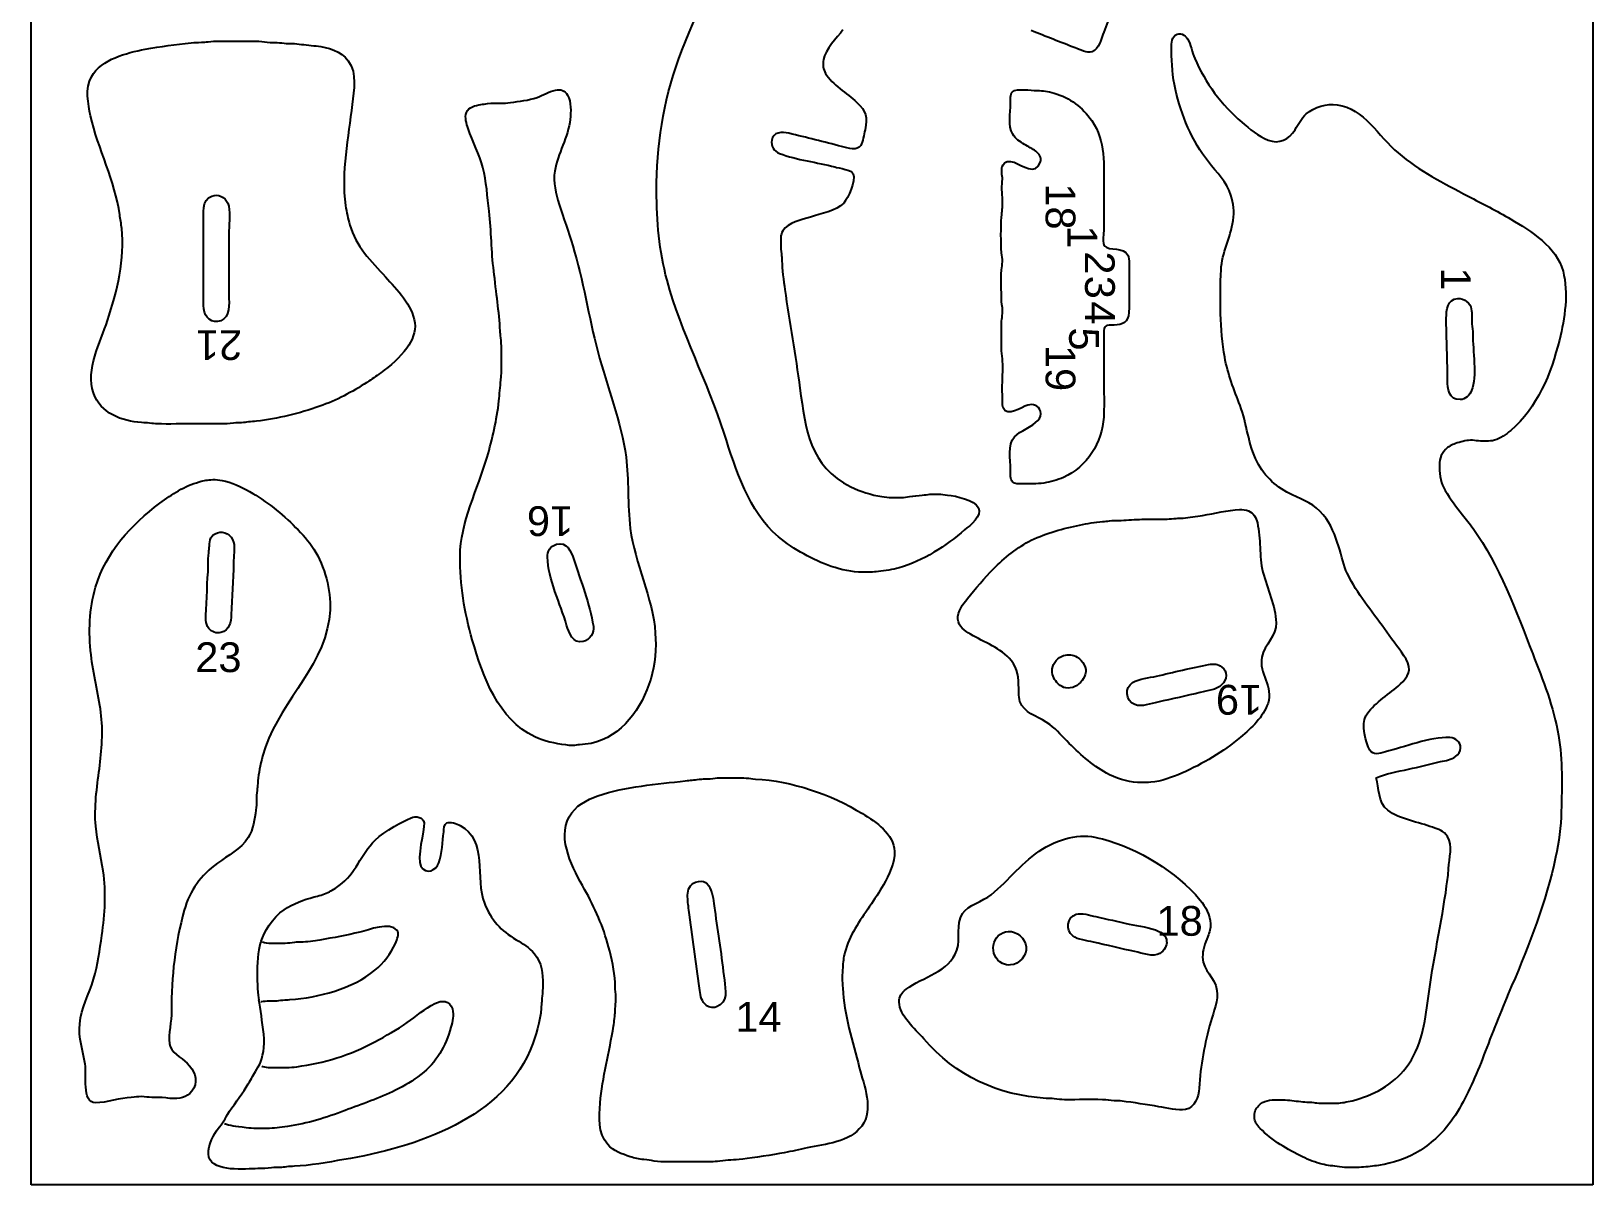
# Model space of a CAD drawing. Extents: x 0 to 184, y 70 to 300.
# Drawn here: x 0 to 183.6, y 70 to 205.6 of the extents above; entities that cross this region are included whole.
import ezdxf
from ezdxf.enums import TextEntityAlignment as Align

# ---------------------------------------------------------------- set-up
doc = ezdxf.new("R2010")
doc.units = 0
doc.layers.add('Cut', color=7, linetype='Continuous')
doc.layers.add('Steg', color=5, linetype='Continuous', lineweight=25)
doc.layers.add('Text', color=1, linetype='Continuous', lineweight=25)
doc.styles.add('textstyle0', font='')
doc.styles.add('textstyle1', font='')
doc.styles.add('textstyle13', font='')
doc.styles.add('textstyle17', font='')
doc.styles.add('textstyle18', font='')
doc.styles.add('textstyle19', font='')
doc.styles.add('textstyle2', font='')
doc.styles.add('textstyle20', font='')
doc.styles.add('textstyle21', font='')
doc.styles.add('textstyle24', font='')
doc.styles.add('textstyle25', font='')
doc.styles.add('textstyle3', font='')
doc.styles.add('textstyle4', font='')
doc.styles.add('textstyle5', font='')
doc.styles.get('textstyle0').set_extended_font_data('Arial')
doc.styles.get('textstyle1').set_extended_font_data('Arial')
doc.styles.get('textstyle13').set_extended_font_data('Arial')
doc.styles.get('textstyle17').set_extended_font_data('Arial')
doc.styles.get('textstyle18').set_extended_font_data('Arial')
doc.styles.get('textstyle19').set_extended_font_data('Arial')
doc.styles.get('textstyle2').set_extended_font_data('Arial')
doc.styles.get('textstyle20').set_extended_font_data('Arial')
doc.styles.get('textstyle21').set_extended_font_data('Arial')
doc.styles.get('textstyle24').set_extended_font_data('Arial')
doc.styles.get('textstyle25').set_extended_font_data('Arial')
doc.styles.get('textstyle3').set_extended_font_data('Arial')
doc.styles.get('textstyle4').set_extended_font_data('Arial')
doc.styles.get('textstyle5').set_extended_font_data('Arial')

msp = doc.modelspace()

# ---------------------------------------------------------------- linework, layer by layer
for p, q in [((0, 69.969863), (0, 300)), ((183.569681, 300), (183.569681, 69.969863)), ((183.569681, 69.969863), (0, 69.969863))]:
    msp.add_line(p, q)
at = {"layer": 'Cut'}
for points in [[(126.0811, 186.99974), (126.0811, 182.13488)], [(20.270278, 176.32432), (20.270278, 183.08108)], [(23.243248, 182.13514), (23.243248, 174.56757)]]:
    msp.add_lwpolyline(points, dxfattribs=at)
for points in [[(76.088253, 202.27026), (78.163659, 207.950531), (81.012038, 213.431612), (84.182444, 218.486476)], [(128.01463, 210.513572), (127.4145, 208.834788), (126.74152, 207.169788), (126.08112, 205.513572)], [(95.421094, 205.783784), (94.684202, 204.782432), (93.344607, 203.483919), (93.138526, 202.27027)], [(122.70274, 203.664788), (120.98301, 204.300734), (119.28166, 205.010328), (117.5676, 205.674247)], [(13.37838, 203.4857), (15.232975, 203.863808), (16.99311, 204.004484), (18.783786, 204.239754)], [(20.000003, 204.299074), (20.326219, 204.307174), (20.506084, 204.334884), (20.810814, 204.374884)], [(20.810814, 204.375135), (21.235949, 204.430945), (21.604868, 204.432295), (22.02703, 204.432435)], [(22.02703, 204.432435), (22.995544, 204.432841), (24.290679, 204.432435), (25.270274, 204.432435)], [(25.270274, 204.432435), (25.86122, 204.432435), (26.20149, 204.458385), (26.75676, 204.420405)], [(26.75676, 204.420405), (27.302977, 204.382975), (27.547166, 204.30473), (28.108112, 204.297838)], [(28.108112, 204.297838), (28.546896, 204.292438), (28.778517, 204.307138), (29.189193, 204.258648)], [(29.189193, 204.258648), (29.607572, 204.209318), (29.815545, 204.168778), (30.270274, 204.162698)], [(30.270274, 204.162698), (30.637707, 204.157698), (30.848923, 204.166898), (31.21622, 204.123508)], [(31.21622, 204.123508), (31.91568, 204.041078), (32.736896, 203.967562), (33.513518, 203.870805)], [(33.513518, 203.870805), (34.868518, 203.702156), (36.41987, 203.315129), (37.267032, 202.129724)], [(126.08112, 205.513572), (125.79004, 204.783572), (125.55166, 203.479517), (124.72396, 203.186815)], [(134.05407, 203.351351), (134.05434, 203.99973), (133.95677, 204.730811), (134.49718, 205.126757)], [(134.49718, 205.126757), (135.05502, 205.535676), (135.63515, 205.184327), (135.9338, 204.696757)], [(135.9338, 204.696757), (136.31759, 204.069595), (136.4784, 203.101622), (136.77705, 202.405405)], [(7.076663, 200.242997), (8.285771, 202.368268), (11.199191, 203.041511), (13.37838, 203.4857)], [(37.267032, 202.129724), (38.363654, 200.595264), (37.908519, 198.712967), (37.72514, 196.99999)], [(73.513523, 186.86485), (73.513523, 192.03458), (74.284875, 197.334314), (76.088253, 202.27026)], [(93.138526, 202.27027), (93.041636, 201.7), (93.081766, 201.148378), (93.379607, 200.648649)], [(124.72396, 203.186815), (124.09274, 202.963707), (123.28166, 203.450599), (122.70274, 203.664788)], [(134.51677, 198.756757), (134.17137, 200.312432), (134.0534, 201.740541), (134.05407, 203.351351)], [(136.77705, 202.405405), (138.00948, 199.527703), (139.94056, 196.93473), (142.29732, 194.91608)], [(6.981771, 195.6484), (6.669528, 197.044619), (6.322352, 198.917051), (7.076663, 200.242997)], [(93.379607, 200.648649), (94.159202, 199.340946), (95.929202, 198.286081), (97.026905, 197.258243)], [(59.459464, 197.822556), (60.211762, 198.090123), (60.825681, 198.507961), (61.621627, 198.684853)], [(61.62163, 198.684884), (62.252576, 198.825154), (62.727576, 198.648664), (63.051765, 198.078263)], [(115.13515, 197.134873), (115.13515, 197.5369), (115.03585, 198.23217), (115.35177, 198.482441)], [(115.35177, 198.482441), (115.92299, 198.934873), (117.47258, 198.625008), (118.24326, 198.621224)], [(118.24326, 198.621224), (118.98988, 198.617724), (119.47407, 198.561764), (120.27029, 198.322981)], [(120.27029, 198.322981), (122.09002, 197.777035), (123.59164, 196.64447), (124.67029, 195.10785)], [(138.37975, 190.24324), (136.47029, 192.68122), (135.18515, 195.74541), (134.51677, 198.756757)], [(37.72514, 196.99999), (37.313654, 193.15715), (36.39014, 189.01648), (36.949735, 185.1081)], [(51.162571, 196.04796), (51.424328, 196.71972), (52.227707, 196.8885), (52.837842, 196.98161)], [(53.648653, 197.096205), (54.18568, 197.160525), (54.499734, 197.131885), (55.13514, 197.134985)], [(55.13514, 197.134985), (55.630275, 197.137285), (55.899464, 197.176065), (56.351356, 197.231475)], [(56.351356, 197.231475), (57.329599, 197.35161), (58.499059, 197.481204), (59.459464, 197.822556)], [(63.051765, 198.078263), (63.50663, 197.277857), (63.444333, 196.13286), (63.355279, 195.24299)], [(97.026905, 197.258243), (98.154878, 196.20203), (98.35704, 195.49743), (98.020148, 194.02703)], [(115.38623, 193.48677), (114.7865, 194.48204), (115.13502, 195.95312), (115.13515, 197.134873)], [(149.87705, 195.87446), (150.80272, 196.70473), (152.37299, 197.109054), (153.51353, 196.96095)], [(153.51353, 196.96095), (156.71083, 196.54568), (158.33516, 193.25149), (160.6757, 191.29108)], [(10.405407, 184.02678), (9.85692, 187.98313), (7.84846, 191.77299), (6.981771, 195.6484)], [(51.362031, 194.16188), (51.16595, 194.73445), (50.93595, 195.46621), (51.162571, 196.04796)], [(63.355279, 195.24299), (63.148792, 193.17772), (61.868387, 191.21178), (61.545819, 189.16191)], [(124.67029, 195.10785), (126.35623, 192.70609), (126.0811, 189.81744), (126.0811, 186.99974)], [(142.29732, 194.91608), (143.21759, 194.12838), (144.25137, 193.26892), (145.40542, 192.80797)], [(148.56488, 194.02703), (148.97029, 194.66851), (149.3257, 195.37973), (149.87705, 195.87446)], [(53.087301, 189.56729), (52.68095, 191.10999), (51.882301, 192.64283), (51.362031, 194.16188)], [(87.05839, 192.80878), (86.935958, 192.10243), (87.299066, 191.50811), (87.973525, 191.24351)], [(89.054066, 193.60405), (88.250688, 193.79486), (87.222174, 193.75297), (87.05839, 192.80878)], [(95.270283, 192.05054), (93.215688, 192.57081), (91.131228, 193.11041), (89.054066, 193.60405)], [(98.020148, 194.02703), (97.877986, 193.40649), (97.778392, 192.6323), (97.509473, 192.15514)], [(116.75677, 192.29758), (116.22245, 192.62312), (115.71812, 192.93596), (115.38623, 193.48677)], [(145.40542, 192.80797), (146.71894, 192.28365), (147.85002, 192.89327), (148.56488, 194.02703)], [(87.973525, 191.24351), (89.994472, 190.45054), (92.395688, 190.2123), (94.459472, 189.64541)], [(97.509473, 192.15514), (97.142986, 191.50473), (96.043121, 191.85486), (95.270283, 192.05054)], [(118.09393, 191.48771), (117.68339, 191.81515), (117.21758, 192.0169), (116.75677, 192.29758)], [(118.63326, 190.24366), (118.79758, 190.77298), (118.47434, 191.18447), (118.09393, 191.48771)], [(160.6757, 191.29108), (163.21759, 189.16122), (166.0311, 187.73311), (168.91894, 186.21176)], [(53.822302, 184.43215), (53.621626, 186.1285), (53.518653, 187.92918), (53.087301, 189.56729)], [(61.545819, 189.16191), (61.335954, 187.82799), (61.662441, 186.53137), (62.073522, 185.24299)], [(94.459472, 189.64541), (94.933256, 189.51527), (96.501905, 189.28689), (96.636094, 188.85095)], [(114.17177, 188.21594), (114.16147, 188.63067), (113.99758, 189.30661), (114.15447, 189.69648)], [(114.15447, 189.69648), (114.40907, 190.32931), (114.96123, 190.42161), (115.54056, 190.19486)], [(115.54056, 190.19486), (116.49299, 189.82202), (118.10948, 188.55621), (118.63326, 190.24366)], [(141.03515, 186.32432), (140.52705, 187.9073), (139.37299, 188.97689), (138.37975, 190.24324)], [(96.636094, 188.85095), (96.916094, 187.94189), (96.100013, 186.01568), (95.511634, 185.39297)], [(114.09797, 186.99972), (114.05907, 187.52458), (114.18247, 187.7858), (114.17177, 188.21594)], [(20.270278, 183.08108), (20.270278, 184.13932), (20.004062, 185.75892), (21.2169, 186.22392)], [(21.216897, 186.22392), (21.976627, 186.51527), (22.797302, 186.11811), (23.106897, 185.37635)], [(74.750145, 176.32431), (73.81555, 179.78013), (73.513523, 183.2581), (73.513523, 186.86485)], [(114.06607, 183.75648), (114.11737, 184.50486), (114.19039, 184.82175), (114.18917, 185.64837)], [(114.18917, 185.64837), (114.18823, 186.24256), (114.13687, 186.47404), (114.09797, 186.99972)], [(141.29326, 183.35135), (141.44867, 184.43027), (141.35946, 185.31), (141.03515, 186.32432)], [(168.91894, 186.21176), (170.60002, 185.32649), (172.28246, 184.49568), (173.91894, 183.51351)], [(10.637096, 182.40516), (10.570066, 182.96556), (10.482718, 183.46907), (10.405407, 184.02678)], [(23.106897, 185.37635), (23.466627, 184.51392), (23.243248, 183.13041), (23.243248, 182.13514)], [(36.949735, 185.1081), (37.068248, 184.28094), (37.228519, 183.58864), (37.451492, 182.8108)], [(54.381626, 177.40513), (54.072031, 179.72864), (54.098923, 182.09567), (53.822302, 184.43215)], [(62.073522, 185.24299), (62.574198, 183.67434), (63.163252, 181.96745), (63.652036, 180.37813)], [(91.621634, 183.75676), (90.534336, 183.39432), (89.011498, 183.18054), (88.343525, 182.13311)], [(95.511634, 185.39297), (94.643796, 184.47446), (92.794337, 184.1477), (91.621634, 183.75676)], [(114.06607, 179.56729), (113.98147, 180.80323), (113.98157, 182.52134), (114.06607, 183.75648)], [(8.963961, 171.59434), (10.074001, 174.9238), (11.05511, 178.91002), (10.637096, 182.40516)], [(37.451492, 182.8108), (38.151762, 180.3685), (39.978113, 178.51621), (41.633654, 176.72972)], [(88.343525, 182.13311), (88.045012, 181.66486), (88.105552, 181.07297), (88.108255, 180.51351)], [(126.0811, 182.13488), (126.0811, 181.42771), (125.85502, 180.78528), (126.22002, 180.32447)], [(139.87029, 177.54054), (139.96079, 179.59135), (140.99867, 181.28905), (141.29326, 183.35135)], [(173.91894, 183.51351), (176.26354, 182.10635), (179.34732, 180.21581), (180.07029, 177.40541)], [(63.652036, 180.37813), (64.903252, 176.30894), (65.522982, 172.06475), (66.605955, 167.9457)], [(88.108255, 180.51351), (88.110055, 180.13216), (88.135955, 179.81324), (88.185955, 179.43243)], [(126.22002, 180.32447), (126.65677, 179.77298), (128.48853, 180.28997), (128.91772, 179.29123)], [(88.185955, 179.43243), (88.225275, 179.13297), (88.235685, 178.93784), (88.243255, 178.62162)], [(88.243255, 178.62162), (88.267305, 177.6123), (88.447715, 176.28689), (88.591363, 175.24324)], [(114.17174, 178.48621), (114.18074, 178.85648), (114.09164, 179.19458), (114.06607, 179.56729)], [(128.91772, 179.29123), (129.1634, 178.7192), (129.05407, 177.93488), (129.05407, 177.27001)], [(20.282978, 172.94595), (20.191898, 173.98946), (20.270278, 175.25811), (20.270278, 176.32432)], [(41.633654, 176.72972), (43.036222, 175.21607), (44.791898, 173.44715), (45.094601, 171.32431)], [(54.807572, 173.75648), (54.66595, 174.81837), (54.531356, 176.28215), (54.381626, 177.40513)], [(81.460281, 158.35134), (79.504335, 164.4631), (76.425416, 170.12972), (74.750145, 176.32431)], [(114.05407, 174.16188), (114.05407, 175.0035), (113.97787, 176.25013), (114.06607, 177.54026)], [(129.05407, 177.27001), (129.05407, 175.75677), (129.13437, 174.03028), (129.04807, 172.54028)], [(140.30407, 167.27027), (139.73921, 170.51905), (139.72299, 174.20568), (139.87029, 177.54054)], [(180.07029, 177.40541), (180.74327, 174.78932), (180.29056, 171.89378), (179.64462, 169.2973)], [(23.243248, 174.56757), (23.243248, 173.53662), (23.405005, 171.99541), (22.295275, 171.55973)], [(88.591363, 175.24324), (89.119201, 171.41108), (89.85839, 167.4923), (90.367309, 163.62162)], [(22.295275, 171.55973), (21.255681, 171.15176), (20.367978, 171.97243), (20.282978, 172.94595)], [(55.13041, 170.3781), (55.07082, 171.44756), (54.946626, 172.71337), (54.807572, 173.75648)], [(114.18547, 172.67545), (114.1852, 173.22247), (114.02925, 173.73261), (114.05407, 174.16188)], [(114.09287, 171.7295), (114.13027, 172.04734), (114.18557, 172.32234), (114.18547, 172.67545)], [(166.3514, 171.86485), (166.3514, 172.83202), (166.4446, 174.06661), (167.70276, 174.18458)], [(167.70273, 174.18458), (168.47705, 174.25718), (169.17435, 173.60026), (169.29327, 172.94594)], [(169.29327, 172.94594), (169.39867, 172.37202), (169.28827, 171.82458), (169.36357, 171.18918)], [(7.311474, 163.08083), (6.395231, 165.81218), (8.096231, 168.99164), (8.963961, 171.59434)], [(45.094601, 171.32431), (45.239601, 170.30702), (44.778249, 169.1885), (44.167709, 168.35134)], [(114.05417, 169.97274), (114.05417, 170.50761), (114.03307, 171.22328), (114.09287, 171.7295)], [(126.21983, 170.83717), (126.03172, 170.5996), (126.08307, 170.27717), (126.08104, 169.97271)], [(127.29712, 171.05393), (126.93429, 171.05093), (126.44456, 171.12093), (126.21983, 170.83717)], [(129.04807, 172.54028), (128.98087, 171.37704), (128.31212, 171.06136), (127.29712, 171.05393)], [(166.4068, 168.75675), (166.3717, 169.68256), (166.3514, 170.82256), (166.3514, 171.86485)], [(169.36357, 171.18918), (169.41757, 170.72837), (169.45677, 170.4804), (169.45947, 169.97296)], [(55.19244, 169.56729), (55.15339, 169.86486), (55.14717, 170.07621), (55.13041, 170.3781)], [(55.27028, 168.21594), (55.270145, 168.6981), (55.24974, 169.13188), (55.19244, 169.56729)], [(114.13197, 167.40518), (114.02656, 168.2072), (114.05417, 169.1418), (114.05417, 169.97274)], [(126.08104, 169.97271), (126.07204, 168.73271), (126.08091, 167.31096), (126.08091, 166.05379)], [(169.45947, 169.97296), (169.46847, 168.10796), (169.9865, 164.98134), (169.32299, 163.35148)], [(179.64462, 169.2973), (178.66489, 165.35176), (177.06624, 161.35541), (173.91894, 158.66216)], [(44.167709, 168.35134), (43.350817, 167.23107), (42.219195, 166.26121), (41.081087, 165.4358)], [(55.21298, 164.56729), (55.371224, 165.77256), (55.27082, 166.8904), (55.27028, 168.21594)], [(66.605955, 167.9457), (67.697442, 163.79448), (69.348253, 159.72948), (69.922172, 155.51326)], [(114.18917, 164.83761), (114.19417, 165.90342), (114.25497, 166.46869), (114.13197, 167.40518)], [(142.10407, 161.59459), (141.41624, 163.41919), (140.63651, 165.36176), (140.30407, 167.27027)], [(166.4865, 164.56756), (166.4865, 166.01526), (166.4581, 167.37215), (166.4068, 168.75675)], [(41.081087, 165.4358), (40.532303, 165.03783), (40.031357, 164.66864), (39.459465, 164.30458)], [(126.08091, 166.05379), (126.08091, 164.14839), (126.15931, 162.13731), (126.07591, 160.24298)], [(39.459465, 164.30458), (37.711492, 163.19175), (35.880275, 162.19337), (33.918923, 161.5054)], [(54.977575, 162.13486), (55.059605, 162.89783), (55.119602, 163.85634), (55.21298, 164.56729)], [(90.367309, 163.62162), (91.005688, 158.76757), (91.513526, 154.45), (96.351364, 152.03649)], [(114.18727, 162.67545), (114.17927, 163.02828), (114.11887, 163.32626), (114.13447, 163.75653)], [(114.13447, 163.75653), (114.14947, 164.17031), (114.18707, 164.38355), (114.18917, 164.83761)], [(167.97299, 162.29094), (166.64596, 162.22554), (166.4865, 163.5635), (166.4865, 164.56756)], [(12.972975, 159.57948), (10.67892, 159.74164), (8.123974, 160.65921), (7.311474, 163.08083)], [(53.591359, 155.51323), (54.215683, 157.64837), (54.738791, 159.91188), (54.977575, 162.13486)], [(114.27077, 161.3295), (114.11564, 161.72409), (114.19857, 162.18072), (114.18727, 162.67545)], [(117.16226, 161.64301), (116.34699, 161.42274), (114.74469, 160.1268), (114.27077, 161.3295)], [(118.63483, 160.91599), (118.39996, 161.6322), (117.79253, 161.81328), (117.16226, 161.64301)], [(144.10407, 154.97297), (143.07029, 157), (142.90813, 159.46216), (142.10407, 161.59459)], [(169.32299, 163.35148), (169.09461, 162.79094), (168.5865, 162.32107), (167.97299, 162.29094)], [(26.48649, 159.74188), (26.113517, 159.69598), (25.882166, 159.70538), (25.540544, 159.66348)], [(33.918923, 161.5054), (31.512302, 160.66215), (29.00095, 160.04594), (26.48649, 159.74188)], [(115.59388, 157.91734), (116.20266, 158.59436), (117.74996, 159.13626), (118.34077, 159.84301)], [(118.34077, 159.84301), (118.60429, 160.15923), (118.77496, 160.48896), (118.63483, 160.91599)], [(126.07591, 160.24298), (125.94483, 157.27812), (124.06834, 154.34974), (121.35145, 153.14028)], [(13.918921, 159.52808), (13.553921, 159.57128), (13.336691, 159.55378), (12.972975, 159.57948)], [(14.864867, 159.43348), (14.508921, 159.44248), (14.275542, 159.48618), (13.918921, 159.52808)], [(19.189192, 159.43248), (18.071894, 159.43248), (15.970948, 159.40678), (14.864867, 159.43348)], [(20.405408, 159.43248), (19.930543, 159.43248), (19.667976, 159.43248), (19.189192, 159.43248)], [(22.162165, 159.43248), (21.531489, 159.43248), (21.057841, 159.43248), (20.405408, 159.43248)], [(23.783787, 159.52838), (23.155679, 159.45538), (22.915408, 159.43248), (22.162165, 159.43248)], [(24.729733, 159.57298), (24.360003, 159.55678), (24.168787, 159.57398), (23.783787, 159.52838)], [(25.540544, 159.66348), (25.22622, 159.62698), (25.047301, 159.58778), (24.729733, 159.57298)], [(87.83785, 146.17161), (84.309336, 149.19458), (82.847173, 154.01756), (81.460281, 158.35134)], [(115.13523, 154.0268), (115.1351, 155.28761), (114.73591, 156.96463), (115.59388, 157.91734)], [(173.91894, 158.66216), (173.3784, 158.19865), (172.68921, 157.7027), (172.02705, 157.51216)], [(166.24462, 156.43113), (165.66083, 155.84329), (165.54327, 155.08113), (165.54056, 154.29735)], [(167.43245, 157.12302), (166.98786, 156.96356), (166.57975, 156.76627), (166.24462, 156.43113)], [(169.18921, 157.51221), (168.60678, 157.47981), (167.99191, 157.32437), (167.43245, 157.12302)], [(170.13516, 157.42841), (169.78516, 157.46081), (169.573, 157.53381), (169.18921, 157.51221)], [(171.0811, 157.40541), (170.72975, 157.40141), (170.48381, 157.39641), (170.13516, 157.42841)], [(172.02705, 157.51216), (171.70408, 157.41896), (171.42029, 157.40946), (171.0811, 157.40541)], [(50.405547, 143.89161), (50.424327, 147.7808), (52.520007, 151.85107), (53.591359, 155.51323)], [(69.922172, 155.51326), (70.280415, 152.88083), (70.074604, 149.96191), (70.426496, 147.13489)], [(148.24326, 151.09595), (146.48515, 151.88919), (144.99191, 153.23514), (144.10407, 154.97297)], [(165.54056, 154.29735), (165.53756, 153.37032), (165.74327, 152.396), (166.22435, 151.59464)], [(15.135168, 150.12156), (16.535303, 151.17021), (18.018412, 152.13508), (19.729763, 152.61751)], [(19.729763, 152.61751), (20.403547, 152.80805), (20.663007, 152.83237), (21.351385, 152.87697)], [(21.351388, 152.877), (21.769226, 152.9027), (22.039091, 152.8486), (22.432469, 152.77565)], [(22.432469, 152.77565), (23.505307, 152.57565), (24.730308, 152.02159), (25.675713, 151.4797)], [(115.35185, 152.62139), (115.05753, 152.91599), (115.13523, 153.56058), (115.13523, 154.0268)], [(116.48658, 152.40518), (116.04591, 152.40618), (115.64618, 152.32818), (115.35185, 152.62139)], [(119.05415, 152.48488), (118.15726, 152.34433), (117.46861, 152.40378), (116.48658, 152.40518)], [(121.35145, 153.14028), (120.62915, 152.81866), (119.80293, 152.60244), (119.05415, 152.48488)], [(25.675713, 151.4797), (27.647065, 150.34862), (29.458687, 148.89051), (31.081119, 147.27024)], [(96.351364, 152.03649), (97.469473, 151.47838), (98.7565, 151.08919), (100.00001, 150.88514)], [(100.00001, 150.88514), (100.76474, 150.76081), (101.54528, 150.76757), (102.29731, 150.78514)], [(102.29731, 150.78514), (102.65055, 150.79414), (102.89853, 150.83374), (103.24326, 150.88244)], [(103.24326, 150.88244), (103.75785, 150.95544), (104.25015, 151.01893), (104.72974, 151.06352)], [(104.72974, 151.06352), (105.35015, 151.12162), (105.94637, 151.21352), (106.62164, 151.18379)], [(106.62164, 151.18379), (107.0642, 151.16489), (107.2961, 151.10679), (107.70272, 151.06082)], [(107.70272, 151.06082), (108.74596, 150.9419), (110.84718, 150.56352), (111.34556, 149.56217)], [(151.88921, 148.75135), (150.89597, 149.97027), (149.60813, 150.48108), (148.24326, 151.09595)], [(166.22435, 151.59464), (166.80543, 150.62843), (167.54732, 149.64194), (168.24327, 148.75681)], [(7.572505, 140.24318), (8.805748, 144.39589), (11.733695, 147.57562), (15.135168, 150.12156)], [(111.34556, 149.56217), (111.82272, 148.60271), (110.37785, 147.50947), (109.72974, 146.96623)], [(137.70275, 148.67647), (139.07978, 148.90755), (140.72708, 149.28052), (142.02708, 149.36295)], [(142.02708, 149.36345), (142.42302, 149.38775), (142.7514, 149.35545), (143.10816, 149.20264)], [(143.10816, 149.20264), (143.67302, 148.95805), (144.0041, 148.40264), (144.14059, 147.81075)], [(154.7, 141.9), (153.9, 143.5), (153.7284, 146.4973), (151.88921, 148.75135)], [(168.24327, 148.75681), (168.66894, 148.21491), (169.08246, 147.7041), (169.49327, 147.13519)], [(21.892466, 146.64133), (22.621791, 146.86836), (23.525845, 146.46836), (23.789494, 145.51295)], [(31.081119, 147.27024), (31.878011, 146.47429), (32.614633, 145.677), (33.235984, 144.70267)], [(70.426496, 147.13489), (70.940415, 143.00651), (73.080145, 139.01191), (73.366361, 134.83759)], [(109.72974, 146.96623), (107.51488, 145.11352), (104.87042, 143.2946), (102.02704, 142.50677)], [(117.56761, 145.74856), (119.35937, 146.61477), (121.32748, 147.14991), (123.24329, 147.54045)], [(123.24329, 147.54045), (124.13234, 147.72153), (125.06761, 147.86883), (125.94599, 147.94586)], [(125.94599, 147.94586), (126.26005, 147.97286), (126.45275, 148.00666), (126.7568, 148.04176)], [(127.83789, 148.08096), (128.59329, 148.08896), (129.47545, 148.17696), (130.27032, 148.21069)], [(130.27032, 148.21069), (131.14153, 148.24849), (131.50005, 148.21569), (132.29735, 148.21569)], [(132.29735, 148.21569), (133.28275, 148.21569), (133.81356, 148.25349), (134.59464, 148.32785)], [(134.59464, 148.32785), (134.90464, 148.35755), (135.10208, 148.34135), (135.40545, 148.36295)], [(135.40545, 148.36295), (136.12167, 148.41295), (136.95681, 148.55214), (137.70275, 148.67647)], [(144.14059, 147.81075), (144.57978, 145.89453), (144.31086, 143.94453), (144.79464, 141.99994)], [(169.49327, 147.13519), (172.57975, 142.86356), (174.59597, 137.3514), (176.51219, 132.40546)], [(20.868121, 144.29674), (20.910011, 144.61566), (20.932991, 144.8089), (20.944471, 145.10755)], [(20.944471, 145.10755), (20.969741, 145.76295), (21.038791, 146.37376), (21.892444, 146.64133)], [(23.789494, 145.51295), (23.979359, 144.82512), (23.783794, 143.82106), (23.783794, 143.08052)], [(60.681774, 143.7562), (60.661504, 144.43187), (61.013936, 145.07647), (61.756774, 145.28728)], [(61.756774, 145.28728), (62.940963, 145.62376), (63.498126, 144.40485), (63.78718, 143.48593)], [(90.810823, 144.14323), (89.755958, 144.73242), (88.764607, 145.37837), (87.83785, 146.17161)], [(113.12018, 142.39315), (114.35383, 143.62694), (115.99505, 144.9891), (117.56761, 145.74856)], [(20.810821, 142.81025), (20.810821, 143.40079), (20.802821, 143.79944), (20.868121, 144.29674)], [(33.235984, 144.70267), (34.509768, 142.70538), (35.232066, 139.87294), (35.129904, 137.54051)], [(51.852575, 134.02675), (50.916899, 137.2835), (50.389331, 140.54161), (50.405547, 143.89161)], [(62.933666, 135.78322), (62.221369, 138.25079), (60.75745, 141.22241), (60.681774, 143.7562)], [(63.78718, 143.48593), (64.566099, 141.00755), (65.677315, 138.24944), (66.08218, 135.64809)], [(94.054067, 142.67567), (92.971229, 143.03377), (91.850823, 143.5635), (90.810823, 144.14323)], [(20.732981, 141.32376), (20.797981, 141.81836), (20.810821, 142.2562), (20.810821, 142.81025)], [(23.783794, 143.08052), (23.783659, 141.0589), (23.547713, 139.01971), (23.513118, 136.99944)], [(97.702716, 141.99999), (96.473121, 142.00499), (95.279472, 142.27026), (94.054067, 142.67567)], [(99.594608, 142.07839), (98.891229, 141.98239), (98.49704, 141.99599), (97.702716, 141.99999)], [(102.02704, 142.50677), (101.24907, 142.29055), (100.37799, 142.18515), (99.594608, 142.07839)], [(110.06086, 138.8918), (110.9918, 140.06207), (112.05599, 141.32964), (113.12018, 142.39315)], [(144.79464, 141.99994), (145.28654, 140.02021), (146.30951, 138.05399), (146.3487, 136.05399)], [(7.033843, 132.27021), (6.726127, 134.97291), (6.8056, 137.66075), (7.572505, 140.24318)], [(20.552712, 137.40485), (20.618522, 138.36701), (20.671226, 139.42241), (20.675821, 140.37782)], [(20.675821, 140.37782), (20.677421, 140.71025), (20.689871, 140.99403), (20.732981, 141.32376)], [(159.64056, 134.56757), (158.17435, 136.68919), (156.4784, 138.65811), (155.19326, 140.91892)], [(108.93559, 136.45937), (108.85839, 137.36613), (109.53059, 138.22559), (110.06086, 138.8918)], [(20.88028, 135.39268), (20.440145, 135.95079), (20.504469, 136.70079), (20.552712, 137.40485)], [(23.513118, 136.99944), (23.498258, 136.13052), (23.30447, 135.1589), (22.297172, 134.89674)], [(35.129904, 137.54051), (34.863417, 131.45808), (29.490308, 126.97835), (27.525984, 121.45943)], [(110.40545, 134.70532), (109.7468, 135.09856), (109.00599, 135.63369), (108.93559, 136.45937)], [(146.3487, 136.05399), (146.3811, 134.46751), (145.0014, 133.52832), (144.66627, 131.99994)], [(22.297172, 134.89674), (21.757037, 134.75485), (21.213794, 134.96974), (20.88028, 135.39268)], [(59.189197, 122.64567), (54.886494, 124.69972), (53.096764, 129.69702), (51.852575, 134.02675)], [(64.864883, 133.83863), (63.714477, 133.56701), (63.192045, 134.88863), (62.933666, 135.78322)], [(66.08218, 135.64809), (66.206369, 134.84944), (65.681504, 134.03187), (64.864883, 133.83863)], [(73.366361, 134.83759), (73.487037, 133.07678), (73.354871, 131.11597), (72.834334, 129.43218)], [(115.22586, 131.5945), (113.96315, 133.12423), (112.05383, 133.72018), (110.40545, 134.70532)], [(161.83516, 131.32432), (161.31354, 132.48649), (160.36624, 133.51622), (159.64056, 134.56757)], [(8.185816, 125.51345), (7.887573, 127.70399), (7.283613, 130.07697), (7.033843, 132.27021)], [(120.03089, 130.64809), (120.12399, 131.35485), (120.70318, 132.0062), (121.35143, 132.19268)], [(121.35143, 132.19268), (121.94791, 132.36295), (122.43183, 132.32782), (122.97102, 131.99809)], [(176.51219, 132.40546), (177.72029, 129.28519), (178.98111, 126.11897), (179.53516, 122.81086)], [(116.08113, 128.35126), (116.08018, 129.50802), (115.99623, 130.66072), (115.22586, 131.5945)], [(120.57102, 129.03998), (120.17521, 129.46971), (119.95156, 130.04539), (120.03089, 130.64809)], [(122.97102, 131.99809), (123.66859, 131.57241), (124.154, 130.7562), (123.90237, 129.97241)], [(132.29738, 129.78052), (134.13332, 130.18728), (136.59467, 130.8143), (138.37846, 131.12647)], [(138.37846, 131.12647), (139.06494, 131.24539), (139.46765, 131.26701), (139.9717, 130.84133)], [(139.9717, 130.84133), (140.27846, 130.58187), (140.48251, 130.23322), (140.48251, 129.83728)], [(144.66627, 131.99994), (144.26627, 130.16886), (146.06356, 128.46345), (145.39329, 126.59453)], [(160.6757, 128.58514), (161.48381, 129.28243), (162.33516, 130.21351), (161.83516, 131.32432)], [(72.834334, 129.43218), (71.774334, 126.00245), (69.472712, 122.65921), (65.81082, 121.86597)], [(122.43251, 128.4589), (121.66413, 128.22241), (121.08413, 128.4846), (120.57102, 129.03998)], [(123.90237, 129.97241), (123.67616, 129.26836), (123.17508, 128.68863), (122.43251, 128.4589)], [(129.73048, 126.42376), (128.55967, 126.87782), (128.57454, 128.4616), (129.46697, 129.0143)], [(129.46697, 129.0143), (130.24562, 129.49674), (131.41116, 129.58322), (132.29738, 129.78052)], [(139.9717, 128.77376), (139.34738, 128.13052), (138.26089, 128.06566), (137.43251, 127.86025)], [(140.48251, 129.83728), (140.48251, 129.42512), (140.25548, 129.06701), (139.9717, 128.77376)], [(156.89326, 125.10811), (157.70272, 126.46892), (159.48516, 127.55946), (160.6757, 128.58514)], [(116.44978, 126.32423), (116.05951, 126.92423), (116.08167, 127.6418), (116.08113, 128.35126)], [(132.43251, 126.72917), (131.58683, 126.54809), (130.58994, 126.09133), (129.73048, 126.42376)], [(137.43251, 127.86025), (135.85413, 127.47106), (134.06832, 127.07917), (132.43251, 126.72917)], [(8.011059, 118.89183), (8.295059, 121.07697), (8.487694, 123.29724), (8.185816, 125.51345)], [(119.72978, 124.09045), (118.70356, 124.88505), (117.15153, 125.24586), (116.44978, 126.32423)], [(145.39329, 126.59453), (144.78924, 124.9094), (143.47572, 123.70805), (142.16221, 122.59994)], [(157.35543, 121.07432), (156.89056, 121.9), (156.32164, 124.1473), (156.89326, 125.10811)], [(122.02707, 121.86477), (121.2514, 122.64045), (120.61842, 123.40261), (119.72978, 124.09045)], [(27.525984, 121.45943), (27.196524, 120.53375), (26.959632, 119.40808), (26.783416, 118.48646)], [(62.837846, 121.69161), (61.617306, 121.84972), (60.3169, 122.10783), (59.189197, 122.64567)], [(63.648657, 121.61191), (63.33636, 121.60391), (63.129468, 121.65381), (62.837846, 121.69161)], [(64.459468, 121.70651), (64.132711, 121.67411), (63.960549, 121.62001), (63.648657, 121.61191)], [(65.81082, 121.86597), (65.313928, 121.75921), (64.914468, 121.75245), (64.459468, 121.70651)], [(126.7568, 118.18369), (124.94153, 119.10396), (123.4368, 120.45532), (122.02707, 121.86477)], [(142.16221, 122.59994), (140.10275, 120.8621), (137.73924, 119.4621), (135.27032, 118.37021)], [(166.75678, 122.5527), (164.41489, 122.6419), (161.38651, 121.41486), (159.18921, 120.86892)], [(168.03246, 121.32432), (168.06486, 122.0027), (167.48651, 122.52568), (166.75678, 122.5527)], [(167.4257, 120.31216), (167.75813, 120.56622), (168.01354, 120.91081), (168.03246, 121.32432)], [(179.53516, 122.81086), (180.03651, 119.82978), (179.94597, 116.90681), (179.86624, 113.89194)], [(159.18921, 120.86892), (158.49732, 120.69595), (157.72705, 120.41351), (157.35543, 121.07432)], [(161.89191, 118.83514), (163.14597, 119.11351), (164.43651, 119.41892), (165.6757, 119.72027)], [(165.6757, 119.72027), (166.27164, 119.86486), (166.93786, 119.94189), (167.4257, 120.31216)], [(7.590546, 112.13508), (7.377424, 114.37291), (7.7236, 116.67967), (8.011059, 118.89183)], [(26.783416, 118.48646), (26.696796, 118.03375), (26.6372, 117.60132), (26.620173, 117.13511)], [(76.891913, 117.48372), (77.182184, 117.52152), (77.412184, 117.52832), (77.702724, 117.55262)], [(77.702724, 117.55262), (78.002049, 117.57562), (78.18313, 117.62152), (78.513535, 117.65262)], [(78.513535, 117.65262), (79.467319, 117.74312), (79.145157, 117.62292), (80.135157, 117.75397)], [(80.135146, 117.75405), (80.827308, 117.84455), (81.379606, 117.81085), (82.027038, 117.81085)], [(82.027038, 117.81085), (82.945687, 117.81085), (83.2992, 117.85005), (84.054065, 117.79865)], [(84.054065, 117.79865), (84.481633, 117.76895), (84.709065, 117.70405), (85.135147, 117.68108)], [(85.135147, 117.68108), (89.425282, 117.44189), (93.961229, 115.90946), (97.702716, 113.61351)], [(130.54059, 117.27018), (129.23518, 117.27018), (128.01802, 117.54315), (126.7568, 118.18369)], [(135.27032, 118.37021), (134.1264, 117.8648), (132.88194, 117.41886), (131.62167, 117.29318)], [(158.10813, 117.81081), (159.1257, 118.32162), (160.69056, 118.56757), (161.89191, 118.83514)], [(159.47164, 114.0002), (158.29597, 114.9002), (158.45678, 116.66506), (158.10813, 117.81101)], [(26.543823, 116.32429), (26.494363, 115.94727), (26.487743, 115.64186), (26.486523, 115.24321)], [(26.620173, 117.13511), (26.609363, 116.83916), (26.582743, 116.62024), (26.543823, 116.32429)], [(63.230425, 113.21616), (63.978398, 114.57291), (65.263128, 115.2067), (66.621642, 115.69048)], [(66.621642, 115.69048), (69.837318, 116.83508), (73.597318, 117.04453), (76.891913, 117.48372)], [(131.62167, 117.29318), (131.23221, 117.25398), (130.94045, 117.27018), (130.54059, 117.27018)], [(26.408683, 114.027), (26.265035, 112.94592), (26.135305, 111.79186), (25.496116, 110.78375)], [(26.486523, 115.24321), (26.485023, 114.77159), (26.466113, 114.45808), (26.408683, 114.027)], [(164.72975, 112.00696), (163.13516, 112.59074), (160.83786, 112.95561), (159.47164, 114.0002)], [(179.86624, 113.89194), (179.82024, 112.08248), (179.59192, 110.2487), (179.20408, 108.48654)], [(8.456194, 106.8648), (8.190397, 108.57832), (7.755681, 110.40129), (7.590546, 112.13508)], [(40.428395, 110.47433), (41.604476, 111.62163), (43.77799, 112.76623), (44.594612, 113.08109)], [(44.594612, 113.08109), (45.239284, 113.416282), (46.132768, 113.14539), (46.173308, 112.53187)], [(46.173308, 112.53187), (46.238578, 111.54403), (45.281822, 108.38593), (45.81466, 107.41295)], [(48.492633, 111.4589), (48.541013, 111.85485), (48.495233, 112.3089), (48.853309, 112.51295)], [(48.853309, 112.51295), (49.241012, 112.73458), (50.051012, 112.39539), (50.405471, 112.21836)], [(50.405471, 112.21836), (53.657634, 110.59133), (52.153715, 105.91566), (53.270877, 103.08052)], [(65.057317, 104.70264), (63.727993, 107.06075), (61.785965, 110.59589), (63.230425, 113.21616)], [(97.702716, 113.61351), (99.329878, 112.61486), (101.37285, 111.26757), (101.48055, 109.16216)], [(166.49056, 110.91642), (166.02435, 111.62452), (165.46759, 111.73804), (164.72975, 112.00696)], [(25.496116, 110.78375), (24.65044, 109.44997), (23.082872, 108.66889), (21.891926, 107.78916)], [(36.216232, 105.16623), (38.144611, 106.55136), (38.749881, 108.8392), (40.428395, 110.47433)], [(47.926552, 107.81025), (48.303714, 108.90485), (48.351957, 110.30755), (48.492633, 111.4589)], [(118.91894, 109.47251), (119.86692, 110.07522), (121.40867, 110.69819), (122.43246, 110.859)], [(122.43246, 110.85947), (123.76624, 111.06893), (124.68151, 110.96082), (125.94597, 110.62704)], [(125.94597, 110.62704), (130.07949, 109.5392), (134.65624, 106.76623), (137.38787, 103.4865)], [(166.62029, 107.13534), (166.66619, 108.40561), (167.19732, 109.84479), (166.49056, 110.91642)], [(101.48055, 109.16216), (101.54435, 107.91622), (100.83042, 106.32838), (100.1888, 105.24324)], [(112.83786, 104.07116), (114.97084, 105.83062), (116.57327, 107.98332), (118.91894, 109.47251)], [(179.20408, 108.48654), (178.05002, 103.22573), (176.16489, 98.31762), (174.03381, 93.3514)], [(8.300519, 99.29724), (8.644978, 101.82021), (8.850235, 104.32426), (8.456194, 106.8648)], [(21.891926, 107.78916), (19.982466, 106.38105), (18.629358, 104.59321), (17.993547, 102.27024)], [(45.81466, 107.41295), (46.372903, 106.39403), (47.617092, 106.91295), (47.926552, 107.81025)], [(166.38921, 105.10831), (166.46761, 105.71101), (166.59732, 106.50155), (166.62029, 107.13534)], [(34.864881, 104.34055), (35.358394, 104.57163), (35.766637, 104.84325), (36.216232, 105.16623)], [(67.873669, 97.94589), (67.253804, 100.29724), (66.257993, 102.57291), (65.057317, 104.70264)], [(77.162859, 104.02657), (77.174349, 104.69684), (77.408805, 105.28738), (78.108265, 105.54684)], [(78.108265, 105.54684), (80.079887, 106.27927), (80.183265, 103.4117), (80.348535, 102.26981)], [(100.1888, 105.24324), (99.684743, 104.39189), (99.128797, 103.5027), (98.551365, 102.67568)], [(164.21083, 91.86506), (164.75002, 96.19885), (165.83651, 100.85966), (166.38921, 105.10831)], [(29.729745, 102.31082), (30.828799, 103.02298), (32.005556, 103.48379), (33.243259, 103.80677)], [(33.243259, 103.80677), (33.813934, 103.95542), (34.336908, 104.0946), (34.864881, 104.34055)], [(53.270877, 103.08052), (54.049391, 101.10485), (55.22358, 99.83322), (57.027094, 98.77512)], [(77.314886, 102.26981), (77.232316, 102.8644), (77.152859, 103.44954), (77.162859, 104.02657)], [(109.49029, 101.85224), (110.15421, 102.909), (111.86665, 103.26981), (112.83786, 104.07116)], [(137.38787, 103.4865), (138.05814, 102.68244), (138.62165, 101.68109), (138.64192, 100.64866)], [(17.993547, 102.27024), (16.890168, 98.24051), (16.479763, 94.53916), (16.48652, 90.37835)], [(27.027042, 98.62163), (27.358123, 99.5892), (28.333123, 101.40677), (29.729745, 102.31082)], [(78.570832, 93.08062), (78.1534, 96.1117), (77.741373, 99.20224), (77.314886, 102.26981)], [(80.348535, 102.26981), (80.741238, 99.55765), (81.173535, 96.75224), (81.479752, 94.02657)], [(98.551365, 102.67568), (97.371094, 100.98649), (96.168256, 99.27703), (95.639878, 97.27027)], [(108.81759, 97.54008), (109.31813, 99.04413), (108.63786, 100.49549), (109.49029, 101.85224)], [(122.44719, 99.23062), (121.5984, 99.90495), (121.73138, 101.42522), (122.83989, 101.77657)], [(122.83989, 101.77657), (123.48489, 101.98062), (124.43935, 101.66576), (125.13516, 101.5063)], [(125.13516, 101.5063), (126.4607, 101.20224), (127.76327, 100.94413), (129.05408, 100.63062)], [(7.335073, 94.1621), (7.833627, 95.83508), (8.066748, 97.58508), (8.300519, 99.29724)], [(114.18976, 95.99549), (112.42678, 96.84819), (112.913, 99.6117), (114.86489, 99.74954)], [(114.86489, 99.74954), (115.86327, 99.81984), (116.87354, 98.94278), (116.96989, 97.94549)], [(124.86489, 98.50224), (124.14408, 98.67251), (123.03908, 98.7617), (122.44719, 99.23062)], [(129.05408, 100.63062), (130.20435, 100.35089), (131.49868, 100.28197), (132.56705, 99.76035)], [(132.56705, 99.76035), (133.11746, 99.49143), (133.41084, 99.1644), (133.47678, 98.62116)], [(138.3176, 99.16217), (138.00003, 98.35677), (137.68516, 97.55271), (137.70543, 96.72974)], [(138.64192, 100.64866), (138.65092, 100.12163), (138.51489, 99.66082), (138.3176, 99.16217)], [(27.027042, 98.62163), (26.369744, 97.30089), (26.523528, 92.709), (26.756771, 91.72927)], [(57.027094, 98.77512), (57.820067, 98.31025), (58.537634, 97.86701), (59.144797, 97.13458)], [(68.643399, 93.7567), (68.584209, 95.09453), (68.215561, 96.64994), (67.873669, 97.94589)], [(102.83989, 92.95495), (104.78759, 94.42522), (107.97597, 95.0117), (108.81759, 97.54008)], [(116.96989, 97.94549), (117.06769, 96.93197), (116.16719, 95.90089), (115.13516, 95.8144)], [(129.72976, 97.38873), (128.31908, 97.71305), (126.25759, 98.17116), (124.86489, 98.50224)], [(132.69016, 97.17792), (131.84016, 96.70224), (130.61408, 97.18592), (129.72976, 97.38873)], [(133.47678, 98.62116), (133.53858, 98.11305), (133.20165, 97.4644), (132.69016, 97.17792)], [(59.144797, 97.13458), (60.035743, 96.0589), (60.135743, 94.82917), (60.135202, 93.48593)], [(95.405013, 95.51351), (95.397213, 95.04459), (95.316233, 94.79054), (95.316233, 94.2973)], [(95.639878, 97.27027), (95.501499, 96.74459), (95.413932, 96.04459), (95.405013, 95.51351)], [(115.13516, 95.8144), (114.8107, 95.7874), (114.48813, 95.8522), (114.18976, 95.99549)], [(137.70543, 96.72974), (137.74733, 94.99596), (139.11084, 94.5392), (139.39462, 92.81082)], [(5.698748, 88.89183), (5.885505, 90.7594), (6.79537, 92.35129), (7.335073, 94.1621)], [(68.687179, 92.67562), (68.637039, 93.10805), (68.662449, 93.32291), (68.643399, 93.7567)], [(81.479752, 94.02657), (81.608535, 92.87927), (81.990427, 91.42116), (80.540427, 90.88468)], [(95.316233, 94.2973), (95.316233, 93.80541), (95.388933, 93.57432), (95.406913, 93.08108)], [(60.057362, 92.13458), (60.018312, 91.83728), (60.009522, 91.62512), (59.998582, 91.32376)], [(60.135202, 93.48593), (60.135067, 92.98593), (60.116822, 92.58728), (60.057362, 92.13458)], [(68.646639, 90.37832), (68.668259, 91.2067), (68.796504, 91.73643), (68.687179, 92.67562)], [(79.207184, 91.21981), (78.669076, 91.72657), (78.665562, 92.39278), (78.570832, 93.08062)], [(95.406913, 93.08108), (95.517453, 90.04054), (96.577859, 86.7973), (97.347859, 83.75676)], [(102.03502, 91.459), (102.01762, 92.12657), (102.27529, 92.52927), (102.83989, 92.95495)], [(139.39462, 92.81082), (139.5676, 91.75406), (138.9703, 90.21082), (138.6676, 89.16217)], [(161.63516, 83.75696), (163.42435, 86.11912), (163.85408, 89.0029), (164.21083, 91.86506)], [(174.03381, 93.3514), (172.96083, 90.85275), (171.8811, 88.16762), (170.93921, 85.6487)], [(16.48652, 90.37835), (16.48832, 89.24592), (16.12206, 87.66213), (16.243817, 86.59456)], [(27.333934, 87.6756), (27.127582, 89.12424), (26.994474, 90.65533), (26.756771, 91.72927)], [(59.998582, 91.32376), (59.943722, 89.81701), (59.4975, 88.10079), (58.960608, 86.59403)], [(68.454342, 88.62156), (68.529882, 89.09183), (68.634882, 89.92562), (68.646639, 90.37832)], [(80.540427, 90.88468), (80.020833, 90.69143), (79.586914, 90.86308), (79.207184, 91.21981)], [(104.92178, 87.13468), (103.89678, 88.33332), (102.07827, 89.79143), (102.03502, 91.459)], [(6.340018, 84.1621), (6.062694, 85.74183), (5.538032, 87.28508), (5.698748, 88.89183)], [(66.880287, 79.56751), (67.123125, 82.58913), (67.973125, 85.62562), (68.454342, 88.62156)], [(138.6676, 89.16217), (137.91489, 86.54596), (137.47165, 83.99325), (137.28516, 81.32433)], [(16.243817, 86.59456), (16.365439, 85.527), (17.640844, 84.97565), (18.337736, 84.25808)], [(26.891907, 84.16208), (27.141771, 84.89857), (27.546366, 86.18506), (27.333934, 87.6756)], [(58.960608, 86.59403), (55.809257, 77.74809), (45.170607, 74.36566), (36.756822, 72.93458)], [(119.32435, 80.11981), (113.64881, 80.51035), (108.69448, 82.72251), (104.92178, 87.13468)], [(170.93921, 85.6487), (170.53381, 84.56627), (169.98786, 83.22437), (169.49056, 82.13519)], [(7.5676, 79.60535), (5.890843, 79.62965), (6.54737, 82.98102), (6.340018, 84.1621)], [(18.337736, 84.25808), (19.122601, 83.45132), (19.642466, 82.41078), (19.09625, 81.32429)], [(25.276685, 81.45891), (25.58709, 81.9481), (25.974658, 82.59675), (26.248036, 83.08053)], [(26.248036, 83.08053), (26.400334, 83.3508), (26.577631, 83.70756), (26.891907, 84.16208)], [(97.347859, 83.75676), (97.880156, 81.65541), (99.09394, 78.81622), (97.627454, 76.86486)], [(155.27029, 79.85561), (157.69056, 80.44615), (160.09462, 81.72317), (161.63516, 83.75696)], [(19.09625, 81.32429), (18.594628, 80.327), (17.717466, 80.10132), (16.75679, 80.10808)], [(23.068847, 78.21567), (23.715604, 79.23864), (24.613847, 80.41431), (25.276685, 81.45891)], [(137.28516, 81.32433), (137.21086, 80.27163), (136.81895, 79.06623), (135.6757, 78.82163)], [(169.49056, 82.13519), (168.49732, 79.95951), (167.43245, 77.80005), (165.78786, 76.05951)], [(11.756789, 80.24318), (10.511816, 80.22288), (8.839843, 79.58643), (7.5676, 79.60535)], [(12.973006, 80.33238), (12.514965, 80.33238), (12.235181, 80.25128), (11.756789, 80.24318)], [(14.189222, 80.24318), (13.728546, 80.24818), (13.41883, 80.33238), (12.973006, 80.33238)], [(16.75679, 80.10808), (16.411925, 80.11108), (16.148006, 80.14188), (15.810844, 80.18648)], [(67.765963, 74.7148), (66.581639, 76.06075), (66.749071, 77.93372), (66.880287, 79.56751)], [(120.2703, 80.08471), (119.90138, 80.11981), (119.70584, 80.09371), (119.32435, 80.11981)], [(121.48651, 79.97254), (121.0207, 79.97754), (120.7203, 80.04144), (120.2703, 80.08471)], [(125.94597, 79.96754), (124.34922, 80.03784), (123.24354, 79.95264), (121.48651, 79.97254)], [(128.24327, 79.79866), (127.89962, 79.83916), (127.67435, 79.82976), (127.29732, 79.83916)], [(132.5676, 79.15136), (131.26787, 79.36623), (129.47787, 79.65406), (128.24327, 79.79866)], [(135.6757, 78.82163), (134.85949, 78.64731), (133.47097, 79.00136), (132.5676, 79.15136)], [(143.79191, 77.94602), (143.77701, 78.43521), (143.9284, 78.89196), (144.26083, 79.25277)], [(144.26083, 79.25277), (144.86759, 79.91088), (145.65813, 79.97169), (146.48651, 79.97304)], [(146.48651, 79.97304), (146.97705, 79.97404), (147.26218, 79.98654), (147.70272, 79.93384)], [(147.70272, 79.93384), (148.31894, 79.86224), (149.10407, 79.76087), (149.72975, 79.71492)], [(149.72975, 79.71492), (150.04597, 79.69192), (150.23516, 79.70002), (150.54056, 79.66362)], [(150.54056, 79.66362), (150.86489, 79.62582), (151.03786, 79.58662), (151.35137, 79.57312)], [(151.35137, 79.57312), (151.84191, 79.55152), (152.06894, 79.56812), (152.56759, 79.56812)], [(152.56759, 79.56812), (152.95002, 79.56812), (153.13921, 79.56112), (153.51353, 79.56912)], [(153.51353, 79.56912), (154.02435, 79.58262), (154.67975, 79.71101), (155.27029, 79.85561)], [(21.789793, 76.32377), (22.017225, 76.67377), (22.259793, 76.92648), (22.502766, 77.26972)], [(144.46488, 76.59602), (144.05137, 77.02845), (143.80948, 77.37034), (143.79191, 77.94602)], [(20.888306, 73.21837), (20.605333, 74.18053), (21.284928, 75.5481), (21.789793, 76.32377)], [(97.627454, 76.86486), (96.228805, 75.00541), (93.328534, 74.72027), (91.216236, 74.2973)], [(149.45948, 73.25142), (147.74732, 74.0798), (145.82029, 75.18656), (144.46488, 76.59602)], [(165.78786, 76.05951), (165.19732, 75.43383), (164.47164, 74.88248), (163.78381, 74.35546)], [(70.405423, 73.2621), (69.458801, 73.56616), (68.434477, 73.95535), (67.765963, 74.7148)], [(88.513533, 73.72973), (87.208533, 73.48243), (84.883533, 73.13108), (83.648668, 72.98514)], [(91.216236, 74.2973), (90.295155, 74.11351), (89.40975, 73.9), (88.513533, 73.72973)], [(163.78381, 74.35546), (162.49867, 73.36897), (160.61083, 72.68654), (159.05408, 72.36086)], [(26.621685, 71.86431), (25.200874, 71.86431), (21.420874, 71.40621), (20.888306, 73.21837)], [(28.243307, 71.97648), (27.681956, 71.92238), (27.291685, 71.86431), (26.621685, 71.86431)], [(29.189253, 72.00078), (28.823172, 71.99278), (28.629253, 72.01298), (28.243307, 71.97648)], [(30.000064, 72.07778), (29.705605, 72.03858), (29.509118, 72.00888), (29.189253, 72.00078)], [(30.94601, 72.13998), (30.585605, 72.12238), (30.357361, 72.12378), (30.000064, 72.07778)], [(36.756822, 72.93458), (34.814119, 72.60349), (32.735064, 72.22647), (30.94601, 72.13998)], [(72.027045, 72.93643), (71.429747, 72.99183), (70.981369, 73.07832), (70.405423, 73.2621)], [(74.864883, 72.67565), (74.254883, 72.67565), (73.78164, 72.67165), (73.243261, 72.75535)], [(77.297316, 72.67565), (76.262856, 72.67565), (75.808397, 72.67565), (74.864883, 72.67565)], [(78.783802, 72.67565), (78.207721, 72.67565), (77.941775, 72.67565), (77.297316, 72.67565)], [(80.945965, 72.75405), (80.1811, 72.6527), (79.664613, 72.67565), (78.783802, 72.67565)], [(83.648668, 72.98514), (82.482181, 72.84595), (81.964073, 72.88784), (80.945965, 72.75405)], [(151.75678, 72.39196), (150.97705, 72.5825), (150.1811, 72.90142), (149.45948, 73.25142)], [(153.7838, 72.07845), (153.05002, 72.17845), (152.41353, 72.23115), (151.75678, 72.39196)], [(155.00002, 72.00005), (154.50272, 72.00105), (154.2338, 72.01625), (153.7838, 72.07845)], [(157.16218, 72.09735), (156.4257, 72.00145), (155.83651, 71.99875), (155.00002, 72.00005)], [(159.05408, 72.36086), (158.4257, 72.22843), (157.86218, 72.18789), (157.16218, 72.09735)]]:
    msp.add_open_spline(points, degree=3, dxfattribs=at)
at = {"layer": 'Steg'}
msp.add_line((155.19326, 140.91892), (154.7, 141.9), dxfattribs=at)
for points in [[(18.783786, 204.239754), (19.235138, 204.298944), (19.516759, 204.287054), (20.000003, 204.299074)], [(52.837842, 196.98161), (53.130545, 197.02621), (53.355004, 197.06121), (53.648653, 197.096205)], [(114.06607, 177.54026), (114.09007, 177.8908), (114.16347, 178.15107), (114.17174, 178.48621)], [(126.7568, 148.04176), (127.16802, 148.09046), (127.39937, 148.07686), (127.83789, 148.08096)], [(15.810844, 80.18648), (15.24206, 80.26078), (14.83679, 80.23648), (14.189222, 80.24318)], [(127.29732, 79.83916), (126.77165, 79.85406), (126.50111, 79.94321), (125.94597, 79.96754)], [(22.502766, 77.26972), (22.73236, 77.59404), (22.853712, 77.87513), (23.068847, 78.21567)], [(73.243261, 72.75535), (72.805153, 72.82425), (72.510558, 72.89048), (72.027045, 72.93643)]]:
    msp.add_open_spline(points, degree=3, dxfattribs=at)
at = {"layer": 'Text'}
for points in [[(38.648665, 99.68512), (37.062178, 99.29998), (35.541502, 99.01214), (33.918934, 98.74593)], [(42.986774, 99.91484), (42.250017, 100.90809), (39.615827, 99.91984), (38.648665, 99.68512)], [(42.806638, 98.35133), (42.994747, 98.79593), (43.324476, 99.45944), (42.986774, 99.91484)], [(29.86488, 98.35271), (28.592312, 98.32161), (27.747042, 98.27571), (27.2, 98.5)], [(30.945961, 98.46352), (30.545421, 98.42572), (30.236772, 98.36217), (29.86488, 98.35271)], [(31.756772, 98.48782), (31.437718, 98.47982), (31.26434, 98.49282), (30.945961, 98.46352)], [(33.918934, 98.74593), (33.303664, 98.64457), (32.31961, 98.50268), (31.756772, 98.48782)], [(40.405422, 95.19187), (41.459071, 96.05539), (42.28799, 97.12701), (42.806638, 98.35133)], [(30.40542, 91.74187), (33.830826, 91.99322), (37.716908, 92.98782), (40.405422, 95.19187)], [(27, 91.5), (27.261366, 91.60803), (28.140555, 91.5837), (28.648663, 91.59587)], [(28.648663, 91.59587), (29.030826, 91.60487), (29.223393, 91.64727), (29.59461, 91.69047)], [(29.59461, 91.69047), (29.897853, 91.72697), (30.092312, 91.71887), (30.40542, 91.74187)], [(44.189255, 89.03089), (45.293444, 89.78359), (46.238985, 90.69576), (47.432499, 91.2863)], [(47.432499, 91.2863), (48.286012, 91.70927), (49.192769, 91.64711), (49.506418, 90.64846)], [(49.506418, 90.64846), (49.752229, 89.86603), (49.515618, 89.20927), (49.322499, 88.4863)], [(40.405471, 86.77143), (41.691012, 87.46603), (43.025877, 88.23765), (44.189255, 89.03089)], [(49.322499, 88.4863), (48.724661, 86.24711), (47.651823, 84.35386), (45.810877, 82.93089)], [(31.21628, 83.85386), (34.378848, 84.26467), (37.521416, 85.21197), (40.405471, 86.77143)], [(27.1, 83.9), (27.263983, 83.91567), (27.504929, 83.77786), (27.837902, 83.76156)], [(27.837902, 83.76156), (28.196821, 83.74396), (29.55628, 83.75356), (30.000064, 83.75656)], [(30.000064, 83.75656), (30.459929, 83.75956), (30.779388, 83.79706), (31.21628, 83.85386)], [(45.810877, 82.93089), (44.881417, 82.21197), (43.875201, 81.60657), (42.837904, 81.08765)], [(42.837904, 81.08765), (40.936687, 80.1363), (38.881146, 79.46062), (36.891957, 78.70386)], [(25.270334, 76.6728), (23.958036, 76.84713), (23.35182, 76.89848), (22.702766, 77.13497)], [(36.891957, 78.70386), (34.713443, 77.87549), (32.419659, 77.15522), (30.135199, 76.82819)], [(27.702766, 76.5944), (26.814253, 76.5934), (26.068442, 76.566), (25.270334, 76.6728)], [(30.135199, 76.82819), (29.251686, 76.70116), (28.553307, 76.59576), (27.702766, 76.5944)]]:
    msp.add_open_spline(points, degree=3, dxfattribs=at)

# ---------------------------------------------------------------- texts
for s, rotation, style, p in [('18', -90, 'textstyle18', (121, 185)), ('1', -90, 'textstyle0', (123.565954, 181.421922)), ('2', -90, 'textstyle1', (125.614537, 178.360061)), ('3', -90, 'textstyle2', (125.636565, 175.49645)), ('1', -90, 'textstyle5', (167.471964, 176.476533)), ('4', -90, 'textstyle3', (125.636565, 172.478645)), ('21', 180, 'textstyle24', (22.078759, 168.704998)), ('5', -90, 'textstyle4', (123.764204, 169.416785)), ('19', -90, 'textstyle19', (121, 166)), ('16', -180, 'textstyle17', (61, 148)), ('19', 180, 'textstyle21', (142, 127))]:
    msp.add_text(s, height=3.5, rotation=rotation, dxfattribs=dict(at, style=style)).set_placement(p, align=Align.MIDDLE_CENTER)
for s, style, p in [('23', 'textstyle25', (22, 132)), ('18', 'textstyle20', (135, 101)), ('14', 'textstyle13', (85.496809, 89.710936))]:
    msp.add_text(s, height=3.5, dxfattribs=dict(at, style=style)).set_placement(p, align=Align.MIDDLE_CENTER)

doc.saveas('drawing.dxf')
